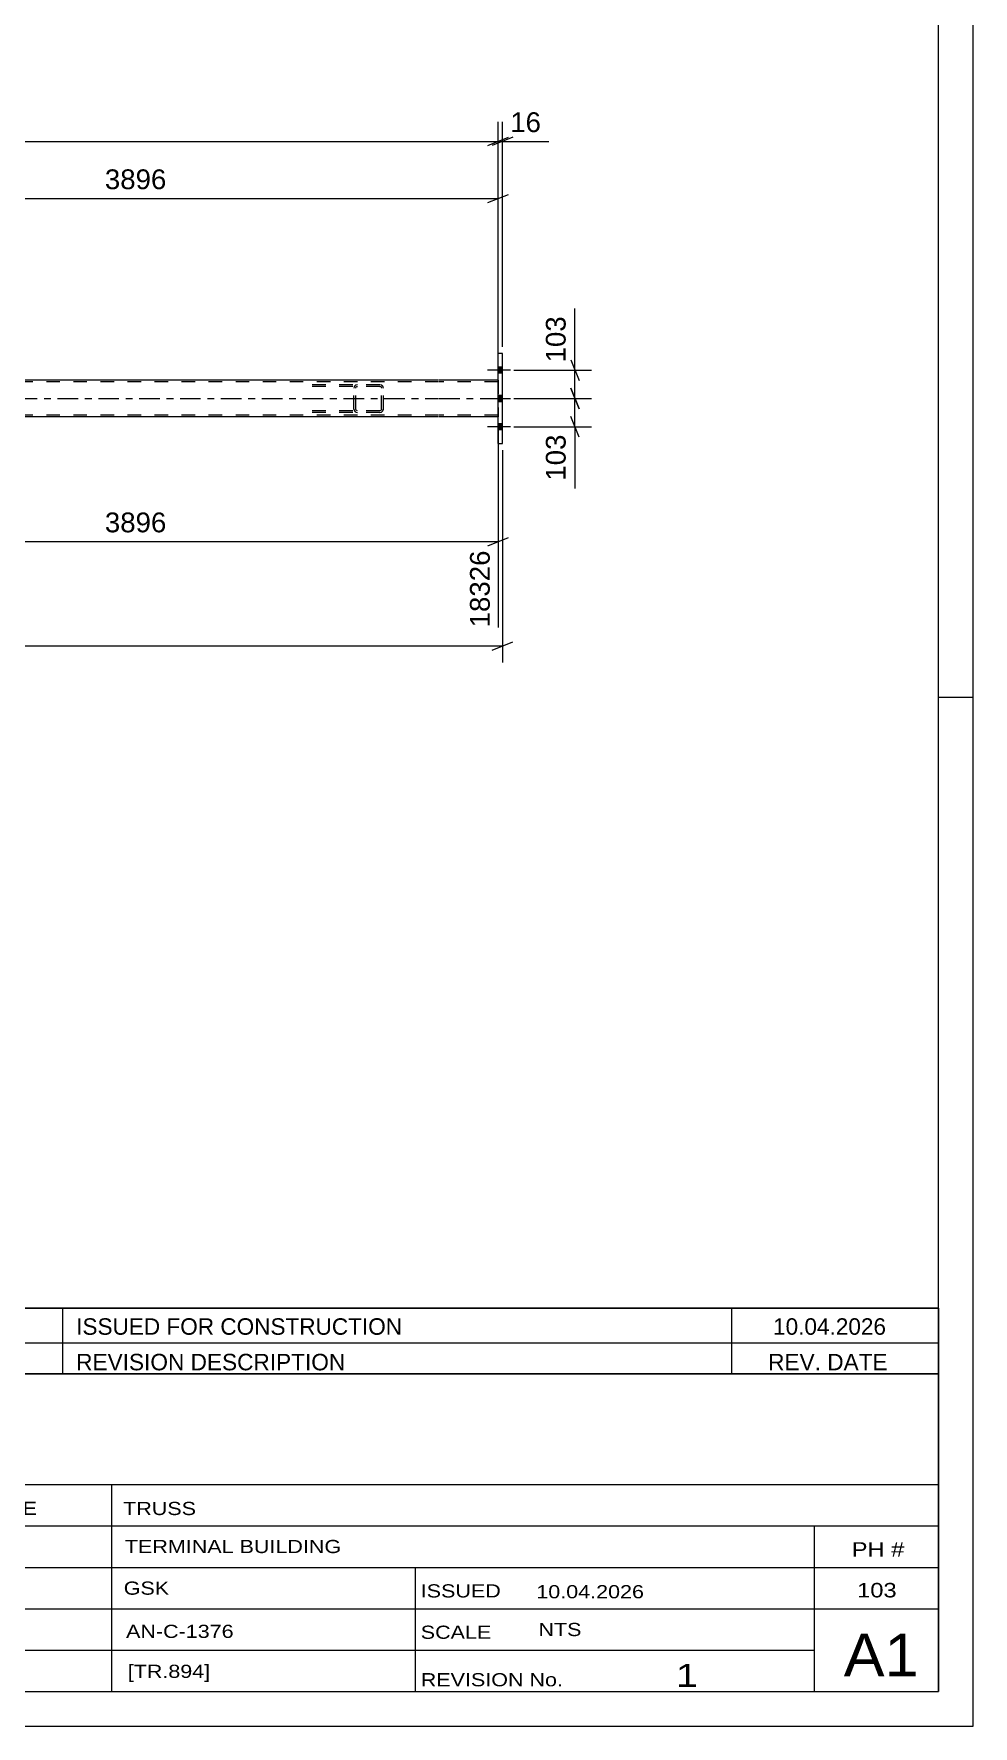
# Model space of a CAD drawing. Header units: millimetres. Extents: x -47 to 794, y -421 to 173.
# Drawn here: x 657.4 to 793.5, y -420.6 to -175.4 of the extents above; entities that cross this region are included whole.
import ezdxf

# ---------------------------------------------------------------- set-up
doc = ezdxf.new("R2010")
doc.units = ezdxf.units.MM
doc.linetypes.add('DXK_LINE_DOT2', pattern=[3.9198, 1.9599, -1.9599])
doc.linetypes.add('DXK_LINE_DOT3', pattern=[5.9187, 2.979, -0.9799, 0.9799, -0.9799])
doc.styles.add('Arial', font='arial.ttf', dxfattribs={"height": 0.2})
doc.styles.add('Arial Narrow', font='ARIALN.TTF', dxfattribs={"height": 0.2})

# ---------------------------------------------------------------- blocks, each defined once
blk = doc.blocks.new('Unknown-203724041-1113')
at = {"color": 5, "linetype": 'Continuous'}
for p, q in [((793.51, -420.6), (793.51, 173.4)), ((788.51, -415.6), (788.51, 168.4)), ((793.51, -271.6), (788.51, -271.6)), ((-42.49, -415.6), (788.51, -415.6)), ((-47.49, -420.6), (793.51, -420.6))]:
    blk.add_line(p, q, dxfattribs=at)
blk = doc.blocks.new('Part-203724041-5337 - 5261')
at = {"color": 7, "linetype": 'DXK_LINE_DOT2'}
for p, q in [((707.52, -226.27), (696.67, -226.27)), ((707.52, -226.51), (696.67, -226.51)), ((703.81, -226.57), (703.77, -226.75)), ((703.77, -229.79), (703.77, -226.75)), ((704.03, -226.75), (704.05, -226.66)), ((704.03, -229.79), (704.03, -226.75)), ((704.05, -226.66), (704.1, -226.58)), ((704.28, -226.27), (704.09, -226.31)), ((704.1, -226.58), (704.19, -226.53)), ((704.19, -226.53), (704.28, -226.51)), ((707.71, -226.31), (707.52, -226.27)), ((707.52, -226.51), (707.62, -226.53)), ((707.62, -226.53), (707.7, -226.58)), ((707.7, -226.58), (707.76, -226.66)), ((707.76, -226.66), (707.77, -226.75)), ((707.77, -229.79), (707.77, -226.75)), ((708.03, -226.75), (707.99, -226.57)), ((708.03, -229.79), (708.03, -226.75)), ((707.52, -230.03), (696.67, -230.03)), ((707.52, -230.27), (696.67, -230.27)), ((703.77, -229.79), (703.81, -229.97)), ((704.05, -229.88), (704.03, -229.79)), ((704.1, -229.96), (704.05, -229.88)), ((704.09, -230.23), (704.28, -230.27)), ((704.19, -230.01), (704.1, -229.96)), ((704.28, -230.03), (704.19, -230.01)), ((707.62, -230.01), (707.52, -230.03)), ((707.52, -230.27), (707.71, -230.23)), ((707.7, -229.96), (707.62, -230.01)), ((707.76, -229.88), (707.7, -229.96)), ((707.77, -229.79), (707.76, -229.88)), ((707.99, -229.97), (708.03, -229.79))]:
    blk.add_line(p, q, dxfattribs=at)
for centre, start, end in [((704.26, -226.77), 110.7583, 155.6801), ((707.54, -226.77), 24.3199, 69.2417), ((704.26, -229.77), 204.3199, 249.2417), ((707.54, -229.77), 290.7583, 335.6801)]:
    blk.add_arc(centre, 0.496, start, end, dxfattribs=at)
blk = doc.blocks.new('Part-203724041-5348 - 5261')
at = {"color": 2, "linetype": 'Continuous'}
for p, q in [((725.29, -221.77), (724.65, -221.77)), ((724.65, -234.77), (724.65, -221.77)), ((725.29, -234.77), (725.29, -221.77)), ((724.65, -234.77), (725.29, -234.77)), ((725.29, -234.77), (725.29, -234.77))]:
    blk.add_line(p, q, dxfattribs=at)
at = {"color": 7, "linetype": 'DXK_LINE_DOT2'}
for p, q in [((724.65, -234.77), (724.65, -221.77)), ((725.29, -234.77), (725.29, -221.77))]:
    blk.add_line(p, q, dxfattribs=at)
blk = doc.blocks.new('Bolt-203724041-5478 - 5261')
at = {"linetype": 'Continuous'}
for points in [[(724.65, -223.73), (724.65, -224.61), (725.29, -224.61), (725.29, -223.73)], [(724.65, -223.73), (724.65, -224.61), (725.29, -224.61), (725.29, -223.73)], [(724.65, -223.73), (724.65, -224.61), (725.29, -224.61), (725.29, -223.73)], [(724.65, -227.85), (724.65, -228.73), (725.29, -228.73), (725.29, -227.85)], [(724.65, -227.85), (724.65, -228.73), (725.29, -228.73), (725.29, -227.85)], [(724.65, -231.93), (724.65, -232.81), (725.29, -232.81), (725.29, -231.93)], [(724.65, -231.93), (724.65, -232.81), (725.29, -232.81), (725.29, -231.93)], [(724.65, -231.93), (724.65, -232.81), (725.29, -232.81), (725.29, -231.93)]]:
    blk.add_hatch(color=1, dxfattribs=at).paths.add_polyline_path(points)
at = {"color": 1, "linetype": 'Continuous'}
for p, q in [((726.45, -224.17), (723.13, -224.17)), ((726.45, -224.17), (723.13, -224.17)), ((726.45, -224.17), (723.13, -224.17)), ((725.29, -223.73), (724.65, -223.73)), ((725.29, -223.73), (724.65, -223.73)), ((725.29, -223.73), (724.65, -223.73)), ((725.29, -224.61), (724.65, -224.61)), ((725.29, -224.61), (724.65, -224.61)), ((725.29, -224.61), (724.65, -224.61)), ((725.29, -227.85), (724.65, -227.85)), ((725.29, -227.85), (724.65, -227.85)), ((726.45, -228.29), (723.13, -228.29)), ((726.45, -228.29), (723.13, -228.29)), ((725.29, -228.73), (724.65, -228.73)), ((725.29, -228.73), (724.65, -228.73)), ((726.45, -232.37), (723.13, -232.37)), ((726.45, -232.37), (723.13, -232.37)), ((726.45, -232.37), (723.13, -232.37)), ((725.29, -231.93), (724.65, -231.93)), ((725.29, -231.93), (724.65, -231.93)), ((725.29, -231.93), (724.65, -231.93)), ((725.29, -232.81), (724.65, -232.81)), ((725.29, -232.81), (724.65, -232.81)), ((725.29, -232.81), (724.65, -232.81))]:
    blk.add_line(p, q, dxfattribs=at)
blk = doc.blocks.new('Part-203724041-5494 - 5261')
at = {"color": 7, "linetype": 'DXK_LINE_DOT2'}
for p, q in [((716.03, -225.87), (57.11, -225.87)), ((724.65, -225.87), (716.13, -225.87)), ((724.65, -225.63), (724.65, -230.91)), ((724.65, -230.91), (724.65, -225.63)), ((724.65, -225.87), (724.65, -225.87)), ((716.03, -230.67), (57.11, -230.67)), ((724.65, -230.67), (716.13, -230.67)), ((724.65, -230.67), (724.65, -230.67)), ((724.65, -230.91), (724.65, -230.91))]:
    blk.add_line(p, q, dxfattribs=at)
at = {"color": 2, "linetype": 'Continuous'}
for p, q in [((716.03, -225.63), (624.79, -225.63)), ((724.65, -225.63), (716.13, -225.63)), ((716.03, -230.91), (624.79, -230.91)), ((724.65, -230.91), (716.13, -230.91))]:
    blk.add_line(p, q, dxfattribs=at)
at = {"color": 7, "linetype": 'DXK_LINE_DOT3'}
for p, q in [((57.11, -228.27), (716.03, -228.27)), ((716.13, -228.27), (724.65, -228.27))]:
    blk.add_line(p, q, dxfattribs=at)
blk = doc.blocks.new('StraightDimension-203724041-5564 - 5261')
at = {"color": 7, "linetype": 'Continuous'}
for p, q in [((735.2, -226.77), (736.4, -229.77)), ((726.93, -228.27), (738.2, -228.27)), ((735.8, -232.37), (735.8, -228.27)), ((726.93, -232.37), (738.2, -232.37)), ((736.4, -233.87), (735.2, -230.87))]:
    blk.add_line(p, q, dxfattribs=at)
at = {"color": 0}
blk.add_wipeout([(735.05, -232.9), (730.85, -232.9), (730.85, -240.77), (735.05, -240.77)], dxfattribs=at)
at = {"color": 7, "linetype": 'Continuous'}
blk.add_line((735.8, -232.37), (735.8, -241.29), dxfattribs=at)
blk.add_line((735.8, -232.37), (735.8, -241.29), dxfattribs=at)
at = {"color": 3, "style": 'Arial'}
blk.add_text('103', height=2.865, rotation=90.0002, dxfattribs=at).set_placement((734.45, -240.17))
blk = doc.blocks.new('StraightDimension-203724041-5574 - 5261')
at = {"color": 7, "linetype": 'Continuous'}
for p, q in [((735.2, -222.67), (736.4, -225.67)), ((726.93, -224.17), (738.2, -224.17)), ((735.8, -228.27), (735.8, -224.17)), ((736.4, -229.77), (735.2, -226.77)), ((726.93, -228.27), (738.2, -228.27))]:
    blk.add_line(p, q, dxfattribs=at)
at = {"color": 0}
blk.add_wipeout([(735.05, -215.77), (730.85, -215.77), (730.85, -223.65), (735.05, -223.65)], dxfattribs=at)
at = {"color": 7, "linetype": 'Continuous'}
blk.add_line((735.8, -224.17), (735.8, -215.25), dxfattribs=at)
blk.add_line((735.8, -224.17), (735.8, -215.25), dxfattribs=at)
at = {"color": 3, "style": 'Arial'}
blk.add_text('103', height=2.865, rotation=90.0002, dxfattribs=at).set_placement((734.45, -223.04))
blk = doc.blocks.new('StraightDimension-203724041-5585 - 5261')
at = {"color": 7, "linetype": 'Continuous'}
for p, q in [((619.59, -224.23), (619.59, -196.44)), ((724.65, -224.63), (724.65, -196.44)), ((621.09, -198.69), (618.09, -199.89)), ((619.59, -199.29), (724.65, -199.29)), ((723.15, -199.89), (726.15, -198.69))]:
    blk.add_line(p, q, dxfattribs=at)
at = {"color": 0}
blk.add_wipeout([(677.17, -198.54), (677.17, -194.34), (667.07, -194.34), (667.07, -198.54)], dxfattribs=at)
at = {"color": 3, "style": 'Arial'}
blk.add_text('3896', height=2.865, dxfattribs=at).set_placement((667.67, -197.94))
blk = doc.blocks.new('StraightDimension-203724041-5629 - 5261')
at = {"color": 7, "linetype": 'Continuous'}
for p, q in [((619.59, -232.31), (619.59, -261.42)), ((724.65, -231.89), (724.65, -261.42)), ((621.09, -248.4), (618.09, -249.6)), ((619.59, -249), (724.65, -249)), ((723.15, -249.6), (726.15, -248.4))]:
    blk.add_line(p, q, dxfattribs=at)
at = {"color": 0}
blk.add_wipeout([(677.17, -248.25), (677.17, -244.05), (667.07, -244.05), (667.07, -248.25)], dxfattribs=at)
at = {"color": 0, "linetype": 'Continuous'}
blk.add_wipeout([(724.05, -249.7), (719.85, -249.7), (719.85, -262.02), (724.05, -262.02)], dxfattribs=at)
at = {"color": 3, "style": 'Arial'}
blk.add_text('3896', height=2.865, dxfattribs=at).set_placement((667.67, -247.65))
at = {"color": 3, "linetype": 'Continuous', "style": 'Arial'}
blk.add_text('18326', height=2.865, rotation=90.0002, dxfattribs=at).set_placement((723.45, -261.42))
blk = doc.blocks.new('StraightDimension-203724041-5733 - 5261')
at = {"color": 7, "linetype": 'Continuous'}
for p, q in [((725.29, -235.77), (725.29, -266.5)), ((48.49, -264.1), (725.29, -264.1)), ((723.79, -264.7), (726.79, -263.5))]:
    blk.add_line(p, q, dxfattribs=at)
blk = doc.blocks.new('StraightDimension-203724041-9756 - 5261')
at = {"color": 7, "linetype": 'Continuous'}
for p, q in [((724.65, -220.77), (724.65, -188.17)), ((725.29, -220.77), (725.29, -188.17)), ((723.15, -191.62), (726.15, -190.42)), ((726.79, -190.42), (723.79, -191.62)), ((724.65, -191.02), (725.29, -191.02))]:
    blk.add_line(p, q, dxfattribs=at)
at = {"color": 0}
blk.add_wipeout([(731.46, -190.27), (731.46, -186.07), (725.82, -186.07), (725.82, -190.27)], dxfattribs=at)
at = {"color": 7, "linetype": 'Continuous'}
blk.add_line((725.29, -191.02), (731.99, -191.02), dxfattribs=at)
blk.add_line((725.29, -191.02), (731.99, -191.02), dxfattribs=at)
at = {"color": 3, "style": 'Arial'}
blk.add_text('16', height=2.865, dxfattribs=at).set_placement((726.42, -189.67))
blk = doc.blocks.new('StraightDimension-203724041-9757 - 5261')
at = {"color": 7, "linetype": 'Continuous'}
for p, q in [((724.65, -220.77), (724.65, -188.17)), ((48.49, -191.02), (724.65, -191.02)), ((723.15, -191.62), (726.15, -190.42))]:
    blk.add_line(p, q, dxfattribs=at)
blk = doc.blocks.new('Unknown-203724041-12049')
at = {"color": 7, "linetype": 'Continuous'}
for p, q in [((628.51, -369.55), (628.51, -415.6)), ((628.51, -369.55), (788.51, -369.55)), ((788.51, -369.6), (788.51, -415.6)), ((628.51, -385.6), (788.51, -385.6)), ((668.65, -385.6), (668.65, -415.6)), ((628.51, -391.6), (788.51, -391.6)), ((770.51, -415.55), (770.51, -391.55)), ((628.51, -397.6), (788.51, -397.6)), ((712.65, -397.6), (712.65, -415.6)), ((628.51, -403.6), (788.51, -403.6)), ((628.51, -409.6), (770.51, -409.6)), ((628.51, -415.6), (788.51, -415.6))]:
    blk.add_line(p, q, dxfattribs=at)
at = {"color": 7, "style": 'Arial Narrow'}
for s, height, width, p in [('DRAWING TITLE', 1.9089, 1.425378, (633.4, -390)), ('TRUSS', 1.909, 1.425378, (670.32, -390.02)), ('CONTRACT', 1.909, 1.425378, (633.4, -395.89)), ('TERMINAL BUILDING', 1.9089, 1.425378, (670.57, -395.53)), ('MODELLED BY', 1.9089, 1.425378, (633.4, -401.62)), ('GSK', 1.909, 1.425378, (670.4, -401.56)), ('ISSUED', 1.909, 1.425378, (713.45, -401.96)), ('10.04.2026', 1.909, 1.425378, (730.2, -402.08)), ('CONTRACT NO', 1.9089, 1.425378, (633.4, -407.94)), ('AN-C-1376', 1.909, 1.425378, (670.74, -407.82)), ('SCALE', 1.909, 1.425378, (713.45, -407.95)), ('A1', 6.204, 1.25, (774.75, -413.4)), ('DRAWING No', 1.909, 1.425378, (633.07, -413.6)), ('[TR.894]', 1.909, 1.425378, (670.98, -413.61)), ('1', 3.34, 1.5, (750.43, -414.92)), ('REVISION No.', 1.9089, 1.425378, (713.45, -414.83))]:
    blk.add_text(s, height=height, dxfattribs=dict(at, width=width)).set_placement(p)
at = {"color": 7, "linetype": 'Continuous', "style": 'Arial Narrow'}
for s, height, width, p in [('PH #', 2.1, 1.42538, (775.91, -396.05)), ('103', 2.1, 1.42538, (776.7, -401.95)), ('NTS', 1.909, 1.425378, (730.51, -407.55))]:
    blk.add_text(s, height=height, dxfattribs=dict(at, width=width)).set_placement(p)
blk = doc.blocks.new('Unknown-203724041-12052')
at = {"color": 7, "linetype": 'Continuous'}
for p, q in [((628.51, -360.05), (788.51, -360.05)), ((788.51, -360.05), (628.51, -360.05)), ((628.51, -360.05), (628.51, -365.05)), ((637.51, -360.05), (637.51, -365.05)), ((661.51, -360.05), (661.51, -365.05)), ((758.51, -360.05), (758.51, -365.05)), ((788.51, -360.05), (788.51, -365.05)), ((628.51, -365.05), (788.51, -365.05)), ((628.51, -365.05), (628.51, -369.55)), ((628.51, -365.05), (788.51, -365.05)), ((637.51, -365.05), (637.51, -369.55)), ((661.51, -365.05), (661.51, -369.55)), ((758.51, -365.05), (758.51, -369.55)), ((788.51, -365.05), (788.51, -369.55)), ((788.51, -369.55), (628.51, -369.55))]:
    blk.add_line(p, q, dxfattribs=at)
at = {"color": 7, "linetype": 'Continuous', "style": 'Arial Narrow'}
for s, height, width, p in [('1', 2.39, 1.196471, (631.67, -363.9)), ('0', 2.39, 1.196471, (646.52, -363.9)), ('ISSUED FOR CONSTRUCTION', 2.3861, 1.196471, (663.51, -363.9)), ('10.04.2026', 2.386, 1.196471, (764.51, -363.9)), ('No', 2.386, 1.2, (630.06, -369.05)), ('REV MARK', 2.386, 1.2, (638.51, -369.05)), ('REVISION DESCRIPTION', 2.3861, 1.2, (663.51, -369.05)), ('REV. DATE', 2.386, 1.2, (763.8, -369.05))]:
    blk.add_text(s, height=height, dxfattribs=dict(at, width=width)).set_placement(p)

msp = doc.modelspace()

# ---------------------------------------------------------------- block references
for name in ['Unknown-203724041-1113', 'Part-203724041-5348 - 5261', 'Bolt-203724041-5478 - 5261', 'Part-203724041-5494 - 5261', 'Part-203724041-5337 - 5261', 'Unknown-203724041-12052', 'Unknown-203724041-12049']:
    msp.add_blockref(name, (0, 0))

# ---------------------------------------------------------------- next in the draw order: block references
msp.add_blockref('StraightDimension-203724041-5564 - 5261', (0, 0))

# ---------------------------------------------------------------- next in the draw order: block references
for name in ['StraightDimension-203724041-5574 - 5261', 'StraightDimension-203724041-5629 - 5261']:
    msp.add_blockref(name, (0, 0))

# ---------------------------------------------------------------- next in the draw order: block references
msp.add_blockref('StraightDimension-203724041-5585 - 5261', (0, 0))

# ---------------------------------------------------------------- next in the draw order: block references
for name in ['StraightDimension-203724041-9756 - 5261', 'StraightDimension-203724041-5733 - 5261']:
    msp.add_blockref(name, (0, 0))

# ---------------------------------------------------------------- next in the draw order: block references
msp.add_blockref('StraightDimension-203724041-9757 - 5261', (0, 0))

doc.saveas('drawing.dxf')
